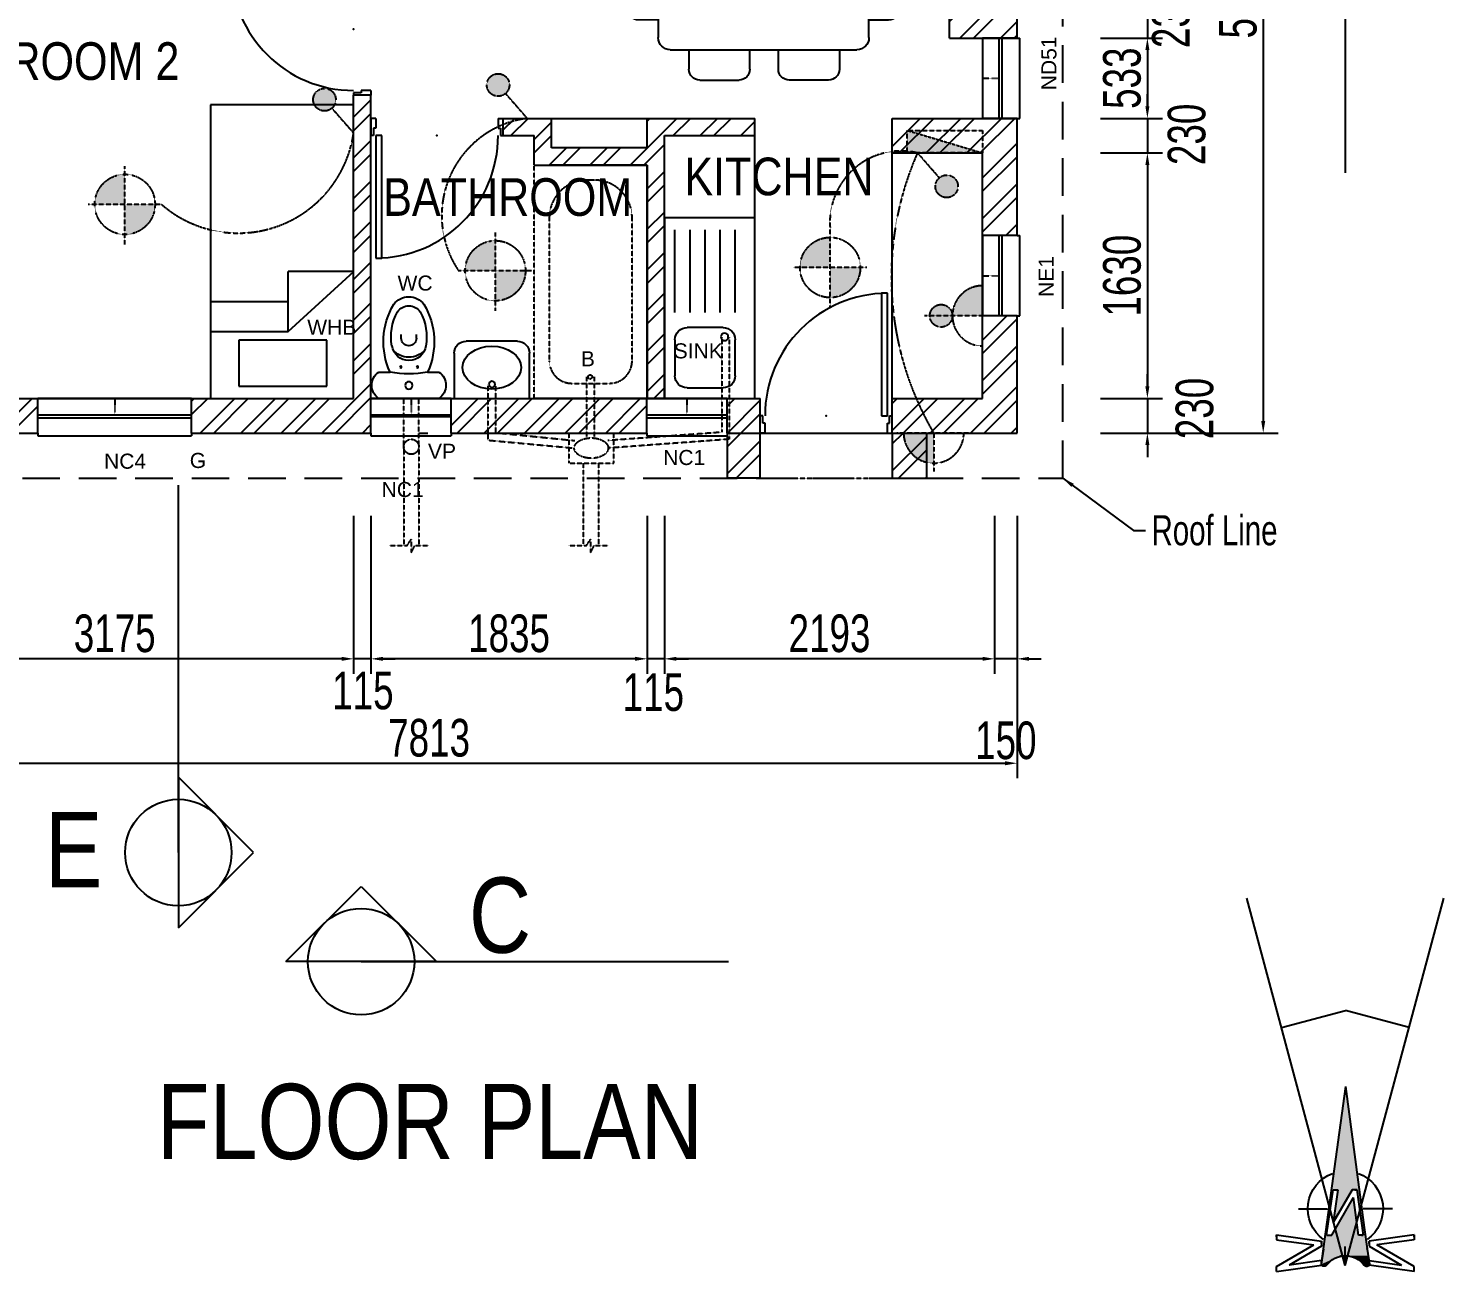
# Model space of a CAD drawing. Header units: millimetres. Extents: x 117 to 65811, y -976 to 29724.
# Drawn here: x 7065 to 16469, y 12875 to 21133 of the extents above; entities that cross this region are included whole.
import ezdxf

# ---------------------------------------------------------------- set-up
doc = ezdxf.new("R2010")
doc.units = ezdxf.units.MM
doc.linetypes.add('DASHED', pattern=[0.75, 0.5, -0.25])
doc.linetypes.add('DOT', pattern=[0.25, 0, -0.25])
for name, color, linetype in [('2', 1, 'Continuous'), ('3', 2, 'Continuous'), ('4', 1, 'Continuous'), ('5', 4, 'Continuous'), ('7', 6, 'Continuous'), ('9', 2, 'Continuous'), ('DIMS', 5, 'Continuous'), ('DRAIN', 5, 'DASHED'), ('FURNITURE', 5, 'Continuous'), ('HATCH', 1, 'Continuous'), ('lighting', 4, 'DASHED'), ('OUTLINE', 4, 'Continuous'), ('TEXT', 5, 'Continuous'), ('TEXTINDOOR', 1, 'Continuous'), ('WALL', 1, 'Continuous'), ('WALLS', 1, 'Continuous')]:
    doc.layers.add(name, color=color, linetype=linetype)
doc.layers.get('FURNITURE').off()
doc.styles.add('AERIAL1-25', font='arial.ttf', dxfattribs={"height": 50})
doc.styles.add('COMPACT', font='arial.ttf', dxfattribs={"width": 0.7})
doc.styles.add('ROMANS', font='romans', dxfattribs={"height": 120})
doc.dimstyles.new('AERIAL1-50', dxfattribs={"dimscale": 100, "dimtxt": 2.5, "dimasz": 0.8, "dimexe": 1, "dimexo": 2.5, "dimgap": 0.4, "dimtad": 1, "dimdec": 0, "dimzin": 0, "dimdsep": 46, "dimtxsty": 'COMPACT', "dimcen": 0.09, "dimadec": 0, "dimazin": 0, "dimtfac": 1, "dimtdec": 1, "dimtmove": 2, "dimatfit": 3, "dimfxl": 1, "dimtolj": 1, "dimtzin": 0, "dimarcsym": 0})

# ---------------------------------------------------------------- blocks, each defined once
blk = doc.blocks.new('*D29')
at = {"layer": 'DEFPOINTS', "color": 0, "transparency": 16777216}
for p in [(5821.6, 18194.7), (13634.6, 18144.7), (13634.6, 16251.5)]:
    blk.add_point(p, dxfattribs=at)
at = {"layer": 'DIMS', "color": 0, "lineweight": -2, "transparency": 16777216}
for p, q in [((5821.6, 17944.7), (5821.6, 16151.5)), ((13634.6, 17894.7), (13634.6, 16151.5)), ((5901.6, 16251.5), (13554.6, 16251.5))]:
    blk.add_line(p, q, dxfattribs=at)
at = {"layer": 'DIMS', "color": 0, "transparency": 16777216}
for points in [[(5901.6, 16264.8), (5901.6, 16238.1), (5821.6, 16251.5)], [(13554.6, 16264.8), (13554.6, 16238.1), (13634.6, 16251.5)]]:
    blk.add_solid(points, dxfattribs=at)
at = {"layer": 'DIMS', "color": 0, "transparency": 16777216, "insert": (9728.1, 16419.2), "char_height": 250, "attachment_point": 5, "style": 'COMPACT'}
blk.add_mtext('\\A1;7813', dxfattribs=at)
blk = doc.blocks.new('*D30')
at = {"layer": 'DEFPOINTS', "color": 0, "transparency": 16777216}
for p in [(9341.6, 18144.7), (11176.6, 18144.7), (9341.6, 16945.1)]:
    blk.add_point(p, dxfattribs=at)
at = {"layer": 'DIMS', "color": 0, "lineweight": -2, "transparency": 16777216}
for p, q in [((9341.6, 17894.7), (9341.6, 16845.1)), ((11176.6, 17894.7), (11176.6, 16845.1)), ((11096.6, 16945.1), (9421.6, 16945.1))]:
    blk.add_line(p, q, dxfattribs=at)
at = {"layer": 'DIMS', "color": 0, "transparency": 16777216}
for points in [[(9421.6, 16958.5), (9421.6, 16931.8), (9341.6, 16945.1)], [(11096.6, 16958.5), (11096.6, 16931.8), (11176.6, 16945.1)]]:
    blk.add_solid(points, dxfattribs=at)
at = {"layer": 'DIMS', "color": 0, "transparency": 16777216, "insert": (10259.1, 17112.9), "char_height": 250, "attachment_point": 5, "style": 'COMPACT'}
blk.add_mtext('\\A1;1835', dxfattribs=at)
blk = doc.blocks.new('FUR-1')
at = {"layer": '7'}
for p, q in [((-475, -1950), (-475, 0)), ((-475, 0), (475, 0)), ((475, 0), (475, -1950)), ((-288.6, -386.1), (-288.6, -81.1)), ((-288.6, -81.1), (297.4, -81.1)), ((297.4, -81.1), (297.4, -386.1)), ((-475, -444.4), (40.9, -444.4)), ((297.4, -386.1), (-288.6, -386.1)), ((40.9, -444.4), (475.7, -843.5)), ((40.9, -444.4), (40.9, -843.5)), ((-475, -644.4), (40.9, -644.4)), ((475.7, -843.5), (40.9, -843.5)), ((475, -1950), (-475, -1950))]:
    blk.add_line(p, q, dxfattribs=at)
blk = doc.blocks.new('813X115LHD')
for p, q in [((0, -115), (0, 0)), ((877, -115), (877, 0))]:
    blk.add_line(p, q)
at = {"layer": '3'}
for p, q in [((805, 813), (805, 0)), ((845, 813), (805, 813)), ((845, 0), (845, 813)), ((17, 0), (0, 0)), ((17, -50), (17, 0)), ((805, 0), (845, 0)), ((845, 0), (845, 22)), ((860, -50), (860, 0)), ((860, 0), (877, 0)), ((32, -50), (17, -50)), ((32, -115), (32, -50)), ((845, -115), (845, -50)), ((845, -50), (860, -50)), ((32, -115), (0, -115)), ((845, -115), (877, -115))]:
    blk.add_line(p, q, dxfattribs=at)
blk.add_arc((845, 0), 813, 90, 180, dxfattribs=at)
blk.add_point((438.5, 0), dxfattribs=at)
blk = doc.blocks.new('*D33')
at = {"layer": 'DEFPOINTS', "color": 0, "transparency": 16777216}
for p in [(6051.6, 18144.7), (9226.5, 18144.7), (6051.6, 16945.1)]:
    blk.add_point(p, dxfattribs=at)
at = {"layer": 'DIMS', "color": 0, "lineweight": -2, "transparency": 16777216}
for p, q in [((6051.6, 17894.7), (6051.6, 16845.1)), ((9226.5, 17894.7), (9226.5, 16845.1)), ((9146.5, 16945.1), (6131.6, 16945.1))]:
    blk.add_line(p, q, dxfattribs=at)
at = {"layer": 'DIMS', "color": 0, "transparency": 16777216}
for points in [[(6131.6, 16958.5), (6131.6, 16931.8), (6051.6, 16945.1)], [(9146.5, 16958.5), (9146.5, 16931.8), (9226.5, 16945.1)]]:
    blk.add_solid(points, dxfattribs=at)
at = {"layer": 'DIMS', "color": 0, "transparency": 16777216, "insert": (7639.1, 17112.9), "char_height": 250, "attachment_point": 5, "style": 'COMPACT'}
blk.add_mtext('\\A1;3175', dxfattribs=at)
blk = doc.blocks.new('*D36')
at = {"layer": 'DEFPOINTS', "color": 0, "transparency": 16777216}
for p in [(9226.5, 18144.7), (9341.6, 18144.7), (9226.5, 16945.1)]:
    blk.add_point(p, dxfattribs=at)
at = {"layer": 'DIMS', "color": 0, "lineweight": -2, "transparency": 16777216}
for p, q in [((9226.5, 17894.7), (9226.5, 16845.1)), ((9341.6, 17894.7), (9341.6, 16845.1)), ((9146.5, 16945.1), (9066.5, 16945.1)), ((9341.6, 16945.1), (9226.5, 16945.1)), ((9421.6, 16945.1), (9501.6, 16945.1))]:
    blk.add_line(p, q, dxfattribs=at)
at = {"layer": 'DIMS', "color": 0, "transparency": 16777216}
for points in [[(9146.5, 16958.5), (9146.5, 16931.8), (9226.5, 16945.1)], [(9421.6, 16958.5), (9421.6, 16931.8), (9341.6, 16945.1)]]:
    blk.add_solid(points, dxfattribs=at)
at = {"layer": 'DIMS', "color": 0, "transparency": 16777216, "insert": (9288.1, 16733.2), "char_height": 250, "attachment_point": 5, "style": 'COMPACT'}
blk.add_mtext('\\A1;115', dxfattribs=at)
blk = doc.blocks.new('SAN-WC1')
at = {"layer": '5'}
for p, q in [((-0.1, -200.2), (-0.1, 199.8)), ((174.9, 124.5), (174.9, 199.8)), ((399.9, 49.8), (424.9, 49.8)), ((399.9, -50.2), (424.9, -50.2)), ((174.9, -200.2), (174.9, -125.1))]:
    blk.add_line(p, q, dxfattribs=at)
for centre, radius in [((85.9, -0.2), 25), ((208.1, 56.9), 5.5), ((208.1, -53.9), 5.5)]:
    blk.add_circle(centre, radius, dxfattribs=at)
for centre, radius, start, end in [((87.4, 139.8), 106.1, 34.41578, 145.58422), ((849.9, -0.2), 686.5, 169.50852, 190.49148), ((376.1, -317), 485.4, 59.15923, 114.48111), ((364.4, 0.3), 113.2, 98.19209, 261.80791), ((412.9, 0.3), 139.7, 129.77208, 230.22792), ((409.3, -222.2), 340, 60.84954, 100.44718), ((549.9, -0.2), 125, 306.8699, 53.1301), ((399.9, -0.2), 50, 90, 270), ((524.9, -0.2), 90.1, 303.69007, 56.30993), ((409.3, 221.7), 340, 259.55282, 299.15046), ((376.1, 316.5), 485.4, 245.51889, 300.84077), ((87.4, -140.3), 106.1, 214.41578, 325.58422)]:
    blk.add_arc(centre, radius, start, end, dxfattribs=at)
blk = doc.blocks.new('ELLIPSE')
blk.add_circle((0.5, 0.5), 0.5)
blk = doc.blocks.new('SAN-WHB')
at = {"layer": '5'}
for p, q in [((-250, -300), (-250, 0)), ((-250, 0), (250, 0)), ((250, 0), (250, -300)), ((170, -380), (-170, -380))]:
    blk.add_line(p, q, dxfattribs=at)
blk.add_circle((0.8, -93.4), 20.8, dxfattribs=at)
for centre, start, end in [((-170, -300), 180, 270), ((170, -300), 270, 0)]:
    blk.add_arc(centre, 80, start, end, dxfattribs=at)
at = {"layer": '5', "xscale": 389.1183729797714, "yscale": -285.3534735184979, "zscale": 1000}
blk.add_blockref('ELLIPSE', (-193.8, -62.3), dxfattribs=at)
blk = doc.blocks.new('*D43')
at = {"layer": 'DEFPOINTS', "color": 0, "transparency": 16777216}
for p in [(13955.6, 24229.7), (13955.6, 18444.7), (15269.7, 18444.7)]:
    blk.add_point(p, dxfattribs=at)
at = {"layer": 'DIMS', "color": 0, "lineweight": -2, "transparency": 16777216}
for p, q in [((14205.6, 24229.7), (15369.7, 24229.7)), ((15269.7, 24149.7), (15269.7, 18524.7)), ((14205.6, 18444.7), (15369.7, 18444.7))]:
    blk.add_line(p, q, dxfattribs=at)
at = {"layer": 'DIMS', "color": 0, "transparency": 16777216}
for points in [[(15256.4, 24149.7), (15283, 24149.7), (15269.7, 24229.7)], [(15256.4, 18524.7), (15283, 18524.7), (15269.7, 18444.7)]]:
    blk.add_solid(points, dxfattribs=at)
at = {"layer": 'DIMS', "color": 0, "transparency": 16777216, "insert": (15102.1, 21337.2), "char_height": 250, "attachment_point": 5, "rotation": 90, "style": 'COMPACT'}
blk.add_mtext('\\A1;5785', dxfattribs=at)
blk = doc.blocks.new('*D44')
at = {"layer": 'DEFPOINTS', "color": 0, "transparency": 16777216}
for p in [(13938.7, 20304.7), (13938.7, 18674.7), (14500, 18674.7)]:
    blk.add_point(p, dxfattribs=at)
at = {"layer": 'DIMS', "color": 0, "lineweight": -2, "transparency": 16777216}
for p, q in [((14188.7, 20304.7), (14600, 20304.7)), ((14500, 20224.7), (14500, 18754.7)), ((14188.7, 18674.7), (14600, 18674.7))]:
    blk.add_line(p, q, dxfattribs=at)
at = {"layer": 'DIMS', "color": 0, "transparency": 16777216}
for points in [[(14486.6, 20224.7), (14513.3, 20224.7), (14500, 20304.7)], [(14486.6, 18754.7), (14513.3, 18754.7), (14500, 18674.7)]]:
    blk.add_solid(points, dxfattribs=at)
at = {"layer": 'DIMS', "color": 0, "transparency": 16777216, "insert": (14332.2, 19489.7), "char_height": 250, "attachment_point": 5, "rotation": 90, "style": 'COMPACT'}
blk.add_mtext('\\A1;1630', dxfattribs=at)
blk = doc.blocks.new('*D45')
at = {"layer": 'DEFPOINTS', "color": 0, "transparency": 16777216}
for p in [(13938.7, 20534.7), (13938.7, 20304.7), (14500, 20304.7)]:
    blk.add_point(p, dxfattribs=at)
at = {"layer": 'DIMS', "color": 0, "lineweight": -2, "transparency": 16777216}
for p, q in [((14500, 20614.7), (14500, 20694.7)), ((14188.7, 20534.7), (14600, 20534.7)), ((14500, 20534.7), (14500, 20304.7)), ((14188.7, 20304.7), (14600, 20304.7)), ((14500, 20224.7), (14500, 20144.7))]:
    blk.add_line(p, q, dxfattribs=at)
at = {"layer": 'DIMS', "color": 0, "transparency": 16777216}
for points in [[(14486.6, 20614.7), (14513.3, 20614.7), (14500, 20534.7)], [(14486.6, 20224.7), (14513.3, 20224.7), (14500, 20304.7)]]:
    blk.add_solid(points, dxfattribs=at)
at = {"layer": 'DIMS', "color": 0, "transparency": 16777216, "insert": (14761.9, 20428.2), "char_height": 250, "attachment_point": 5, "rotation": 90, "style": 'COMPACT'}
blk.add_mtext('\\A1;230', dxfattribs=at)
blk = doc.blocks.new('ZASNORTH1')
for p, q in [((-1, 2377), (-251, 502)), ((-1, 2377), (311, 89)), ((-240, 402), (-157, 1001)), ((-157, 1002), (-114, 1002)), ((-157, 1002), (-91, 1002)), ((-126, 1002), (-151, 1002)), ((-91, 1002), (162, 570)), ((124, 1002), (99, 1002)), ((99, 1002), (162, 570)), ((136, 1002), (105, 1002)), ((163, 1002), (136, 1002)), ((249, 402), (163, 1002)), ((-173, 402), (-108, 901)), ((181, 402), (-108, 901)), ((-626, 750), (-239, 750)), ((98, 680), (163, 572)), ((624, 750), (236, 750)), ((-916, 404), (-317, 322)), ((-916, 378), (-916, 403)), ((-916, 403), (-916, 337)), ((-916, 378), (-916, 366)), ((-251, 502), (-292, 219)), ((-214, 402), (-239, 402)), ((-239, 402), (-173, 402)), ((-214, 402), (-201, 402)), ((224, 402), (181, 402)), ((211, 402), (193, 402)), ((249, 402), (224, 402)), ((916, 404), (317, 322)), ((916, 378), (916, 403)), ((916, 403), (916, 337)), ((916, 378), (916, 366)), ((-916, 337), (-417, 273)), ((-916, -16), (-417, 273)), ((-316, 255), (-748, 2)), ((-292, 215), (-321, 14)), ((-316, 322), (-316, 278)), ((-316, 322), (-316, 255)), ((-316, 291), (-316, 316)), ((-292, 214), (-291, 222)), ((0, 0), (0, 249)), ((292, 214), (291, 222)), ((292, 215), (321, 14)), ((316, 322), (316, 278)), ((316, 322), (316, 255)), ((316, 291), (316, 316)), ((316, 255), (748, 2)), ((916, 337), (417, 273)), ((916, -16), (417, 273)), ((-916, -84), (-316, 1)), ((-316, 65), (-748, 2)), ((-638, 66), (-746, 2)), ((-316, 41), (-316, 65)), ((-316, 28), (-316, 59)), ((-316, 1), (-316, 28)), ((249, 2), (249, 2)), ((311, 90), (323, 13)), ((316, 41), (316, 65)), ((316, 65), (748, 2)), ((316, 28), (316, 59)), ((316, 1), (316, 28)), ((916, -84), (316, 1)), ((323, 13), (323, 13)), ((323, 13), (323, 13)), ((638, 66), (746, 2)), ((-916, -59), (-916, -16)), ((-916, -47), (-916, -28)), ((-916, -84), (-916, -59)), ((916, -59), (916, -16)), ((916, -47), (916, -28)), ((916, -84), (916, -59))]:
    blk.add_line(p, q)
for centre, radius, start, end in [((-1, 750), 500, 110.1933, 234.5622), ((-1, 750), 500, 305.6884, 70.0291), ((-284, 22), 38.3, 191.8709, 191.8709), ((-284, 22), 38.3, 193.2293, 327.8798), ((-1, -186), 313, 36.8699, 143.1301), ((284, 22), 38.3, 348.1291, 348.1291), ((282, 32), 45.1, 221.9478, 334.845)]:
    blk.add_arc(centre, radius, start, end)
for points in [[(187, 1002), (-187, 1002), (-2, 2372), (-187, 1002)], [(2, 2377), (186, 1009), (-183, 1009), (2, 2377)], [(-240, 402), (-265, 402), (-157, 1002), (-185, 1002)], [(100, 1002), (-93, 1002), (161, 575), (-93, 1002)], [(186, 1002), (269, 402), (163, 1002), (249, 402)], [(181, 402), (-172, 402), (-108, 899), (-174, 402)], [(269, 402), (306, 128), (-265, 402), (-305, 128)], [(-305, 128), (-321, 13), (-143, 128), (-242, 13)], [(-321, 14), (-314, -1), (-319, 8), (-316, 1)], [(-304, -10), (-321, 14), (-308, -7), (-314, -1)], [(-321, 13), (-304, -10), (-242, 13), (-257, -5)], [(-154, 96), (-181, 88), (-221, 38), (-179, 91)], [(-105, 109), (-149, 91), (-154, 96), (-197, 59)], [(-70, 120), (-177, 89), (-162, 109), (-179, 89)], [(-144, 130), (-162, 109), (-16, 128), (-162, 108)], [(1, 128), (69, 122), (55, 130), (69, 122)], [(30, 125), (66, 121), (54, 126), (66, 121)], [(45, 124), (77, 118), (69, 122), (77, 118)], [(111, 106), (51, 129), (68, 137), (51, 129)], [(100, 110), (58, 124), (69, 123), (58, 124)], [(83, 115), (58, 122), (66, 122), (58, 122)], [(306, 128), (323, 13), (60, 129), (323, 13)], [(139, 94), (145, 91), (139, 95), (145, 93)], [(195, 58), (163, 81), (168, 82), (139, 94)], [(177, 72), (164, 80), (166, 81), (152, 87)], [(323, 13), (278, -13), (166, 83), (278, -13)], [(241, 12), (225, 31), (228, 32), (207, 48)], [(278, -13), (246, 5), (227, 32), (246, 5)], [(278, -13), (271, -11), (246, 5), (271, -11)], [(267, -9), (267, -9), (247, 5), (247, 4)], [(258, -6), (252, -1), (247, 4), (252, -1)], [(270, -11), (258, -6), (247, 4), (258, -6)], [(323, 13), (307, -6), (278, -13), (307, -6)], [(309, 7), (309, 2), (278, -13), (309, 2)], [(304, -10), (321, 14), (308, -7), (314, -1)], [(323, 13), (316, 3), (307, -6), (316, 3)], [(316, 3), (312, -2), (307, -6), (312, -2)], [(316, 2), (314, 0), (312, -2), (314, 0)], [(321, 14), (314, -1), (319, 8), (316, 1)], [(-282, -16), (-293, -15), (-282, -8), (-304, -10)], [(-293, -15), (-298, -13), (-304, -9), (-304, -10)], [(-282, -16), (-289, -16), (-293, -14), (-293, -15)], [(-257, -5), (-265, -11), (-282, -8), (-282, -16)], [(-265, -11), (-274, -15), (-282, -11), (-282, -16)], [(-274, -15), (-279, -16), (-282, -15), (-282, -16)], [(-266, -11), (-269, -13), (-274, -11), (-274, -15)], [(-257, -5), (-261, -8), (-265, -7), (-265, -11)], [(271, -11), (264, -9), (258, -6), (264, -9)], [(265, -11), (274, -15), (282, -11), (282, -16)], [(266, -11), (269, -13), (274, -11), (274, -15)], [(278, -12), (277, -12), (269, -4), (268, -4)], [(274, -15), (279, -16), (282, -15), (282, -16)], [(295, -11), (278, -13), (287, -13), (278, -13)], [(307, -6), (295, -11), (279, -13), (295, -11)], [(282, -16), (293, -15), (282, -8), (304, -10)], [(282, -16), (289, -16), (293, -14), (293, -15)], [(293, -15), (298, -13), (304, -9), (304, -10)], [(307, -6), (301, -9), (295, -11), (301, -9)], [(312, -2), (310, -4), (307, -6), (310, -4)], [(309, -4), (307, -6), (309, -4), (307, -5)], [(310, -4), (308, -5), (307, -6), (308, -5)]]:
    blk.add_solid(points)
blk = doc.blocks.new('*D46')
at = {"layer": 'DEFPOINTS', "color": 0, "transparency": 16777216}
for p in [(13938.7, 18674.7), (13938.7, 18444.7), (14500, 18444.7)]:
    blk.add_point(p, dxfattribs=at)
at = {"layer": 'DIMS', "color": 0, "lineweight": -2, "transparency": 16777216}
for p, q in [((14500, 18754.7), (14500, 18834.7)), ((14188.7, 18674.7), (14600, 18674.7)), ((14500, 18674.7), (14500, 18444.7)), ((14188.7, 18444.7), (14600, 18444.7)), ((14500, 18364.7), (14500, 18284.7))]:
    blk.add_line(p, q, dxfattribs=at)
at = {"layer": 'DIMS', "color": 0, "transparency": 16777216}
for points in [[(14486.6, 18754.7), (14513.3, 18754.7), (14500, 18674.7)], [(14486.6, 18364.7), (14513.3, 18364.7), (14500, 18444.7)]]:
    blk.add_solid(points, dxfattribs=at)
at = {"layer": 'DIMS', "color": 0, "transparency": 16777216, "insert": (14814.3, 18607.8), "char_height": 250, "attachment_point": 5, "rotation": 90, "style": 'COMPACT'}
blk.add_mtext('\\A1;230', dxfattribs=at)
blk = doc.blocks.new('*D47')
at = {"layer": 'DEFPOINTS', "color": 0, "transparency": 16777216}
for p in [(11176.6, 18144.7), (11291.6, 18144.7), (11176.6, 16945.1)]:
    blk.add_point(p, dxfattribs=at)
at = {"layer": 'DIMS', "color": 0, "lineweight": -2, "transparency": 16777216}
for p, q in [((11176.6, 17894.7), (11176.6, 16845.1)), ((11291.6, 17894.7), (11291.6, 16845.1)), ((11096.6, 16945.1), (11016.6, 16945.1)), ((11291.6, 16945.1), (11176.6, 16945.1)), ((11371.6, 16945.1), (11451.6, 16945.1))]:
    blk.add_line(p, q, dxfattribs=at)
at = {"layer": 'DIMS', "color": 0, "transparency": 16777216}
for points in [[(11096.6, 16958.5), (11096.6, 16931.8), (11176.6, 16945.1)], [(11371.6, 16958.5), (11371.6, 16931.8), (11291.6, 16945.1)]]:
    blk.add_solid(points, dxfattribs=at)
at = {"layer": 'DIMS', "color": 0, "transparency": 16777216, "insert": (11217.9, 16722.2), "char_height": 250, "attachment_point": 5, "style": 'COMPACT'}
blk.add_mtext('\\A1;115', dxfattribs=at)
blk = doc.blocks.new('*D48')
at = {"layer": 'DEFPOINTS', "color": 0, "transparency": 16777216}
for p in [(11291.6, 18144.7), (13484.6, 18144.7), (11291.6, 16945.1)]:
    blk.add_point(p, dxfattribs=at)
at = {"layer": 'DIMS', "color": 0, "lineweight": -2, "transparency": 16777216}
for p, q in [((11291.6, 17894.7), (11291.6, 16845.1)), ((13484.6, 17894.7), (13484.6, 16845.1)), ((13404.6, 16945.1), (11371.6, 16945.1))]:
    blk.add_line(p, q, dxfattribs=at)
at = {"layer": 'DIMS', "color": 0, "transparency": 16777216}
for points in [[(11371.6, 16958.5), (11371.6, 16931.8), (11291.6, 16945.1)], [(13404.6, 16958.5), (13404.6, 16931.8), (13484.6, 16945.1)]]:
    blk.add_solid(points, dxfattribs=at)
at = {"layer": 'DIMS', "color": 0, "transparency": 16777216, "insert": (12388.1, 17112.9), "char_height": 250, "attachment_point": 5, "style": 'COMPACT'}
blk.add_mtext('\\A1;2193', dxfattribs=at)
blk = doc.blocks.new('*D49')
at = {"layer": 'DEFPOINTS', "color": 0, "transparency": 16777216}
for p in [(13484.6, 18144.7), (13634.6, 18144.7), (13484.6, 16945.1)]:
    blk.add_point(p, dxfattribs=at)
at = {"layer": 'DIMS', "color": 0, "lineweight": -2, "transparency": 16777216}
for p, q in [((13484.6, 17894.7), (13484.6, 16845.1)), ((13634.6, 17894.7), (13634.6, 16845.1)), ((13404.6, 16945.1), (13324.6, 16945.1)), ((13634.6, 16945.1), (13484.6, 16945.1)), ((13714.6, 16945.1), (13794.6, 16945.1))]:
    blk.add_line(p, q, dxfattribs=at)
at = {"layer": 'DIMS', "color": 0, "transparency": 16777216}
for points in [[(13404.6, 16958.5), (13404.6, 16931.8), (13484.6, 16945.1)], [(13714.6, 16958.5), (13714.6, 16931.8), (13634.6, 16945.1)]]:
    blk.add_solid(points, dxfattribs=at)
at = {"layer": 'DIMS', "color": 0, "transparency": 16777216, "insert": (13559.6, 16402.2), "char_height": 250, "attachment_point": 5, "style": 'COMPACT'}
blk.add_mtext('\\A1;150', dxfattribs=at)
blk = doc.blocks.new('SAN-SNK')
at = {"layer": '5'}
for p, q in [((0, -600), (0, 0)), ((0, 0), (1200, 0)), ((1200, 0), (1200, -600)), ((150, -130), (390, -130)), ((570, -130), (1120, -130)), ((70, -450), (70, -210)), ((470, -210), (470, -450)), ((570, -230), (1120, -230)), ((570, -330), (1120, -330)), ((570, -430), (1120, -430)), ((390, -530), (150, -530)), ((570, -530), (1120, -530)), ((1200, -600), (0, -600))]:
    blk.add_line(p, q, dxfattribs=at)
blk.add_circle((408.7, -200.7), 25, dxfattribs=at)
for centre, start, end in [((150, -210), 90, 180), ((390, -210), 0, 90), ((150, -450), 180, 270), ((390, -450), 270, 0)]:
    blk.add_arc(centre, 80, start, end, dxfattribs=at)
blk = doc.blocks.new('*D52')
at = {"layer": 'DEFPOINTS', "color": 0, "transparency": 16777216}
for p in [(13938.7, 21067.7), (13938.7, 20534.7), (14500, 20534.7)]:
    blk.add_point(p, dxfattribs=at)
at = {"layer": 'DIMS', "color": 0, "lineweight": -2, "transparency": 16777216}
for p, q in [((14188.7, 21067.7), (14600, 21067.7)), ((14500, 20987.7), (14500, 20614.7)), ((14188.7, 20534.7), (14600, 20534.7))]:
    blk.add_line(p, q, dxfattribs=at)
at = {"layer": 'DIMS', "color": 0, "transparency": 16777216}
for points in [[(14486.6, 20987.7), (14513.3, 20987.7), (14500, 21067.7)], [(14486.6, 20614.7), (14513.3, 20614.7), (14500, 20534.7)]]:
    blk.add_solid(points, dxfattribs=at)
at = {"layer": 'DIMS', "color": 0, "transparency": 16777216, "insert": (14332.2, 20801.2), "char_height": 250, "attachment_point": 5, "rotation": 90, "style": 'COMPACT'}
blk.add_mtext('\\A1;533', dxfattribs=at)
blk = doc.blocks.new('*D53')
at = {"layer": 'DEFPOINTS', "color": 0, "transparency": 16777216}
for p in [(13938.7, 21297.7), (13938.7, 21067.7), (14500, 21067.7)]:
    blk.add_point(p, dxfattribs=at)
at = {"layer": 'DIMS', "color": 0, "lineweight": -2, "transparency": 16777216}
for p, q in [((14500, 21377.7), (14500, 21457.7)), ((14188.7, 21297.7), (14600, 21297.7)), ((14500, 21297.7), (14500, 21067.7)), ((14188.7, 21067.7), (14600, 21067.7)), ((14500, 20987.7), (14500, 20907.7))]:
    blk.add_line(p, q, dxfattribs=at)
at = {"layer": 'DIMS', "color": 0, "transparency": 16777216}
for points in [[(14486.6, 21377.7), (14513.3, 21377.7), (14500, 21297.7)], [(14486.6, 20987.7), (14513.3, 20987.7), (14500, 21067.7)]]:
    blk.add_solid(points, dxfattribs=at)
at = {"layer": 'DIMS', "color": 0, "transparency": 16777216, "insert": (14657, 21205.5), "char_height": 250, "attachment_point": 5, "rotation": 90, "style": 'COMPACT'}
blk.add_mtext('\\A1;230', dxfattribs=at)
blk = doc.blocks.new('LC6TABLE')
at = {"layer": '7'}
for p, q in [((470.9, 602.5), (731.9, 602.5)), ((1326.9, 602.5), (1065.9, 602.5)), ((398.9, 400), (398.9, 530.5)), ((803.9, 530.5), (803.9, 400)), ((993.9, 530.5), (993.9, 400)), ((1398.9, 400), (1398.9, 530.5)), ((282.5, 400), (1522.5, 400)), ((202.5, -320), (202.5, 320)), ((1602.5, 320), (1602.5, -320)), ((72, 202.5), (202.5, 202.5)), ((1733, 202.5), (1602.5, 202.5)), ((0, -130.5), (0, 130.5)), ((1805, -130.5), (1805, 130.5)), ((202.5, -202.5), (72, -202.5)), ((1602.5, -202.5), (1733, -202.5)), ((1522.5, -400), (282.5, -400)), ((398.9, -400), (398.9, -530.5)), ((803.9, -530.5), (803.9, -400)), ((993.9, -530.5), (993.9, -400)), ((1398.9, -400), (1398.9, -530.5)), ((470.9, -602.5), (731.9, -602.5)), ((1326.9, -602.5), (1065.9, -602.5))]:
    blk.add_line(p, q, dxfattribs=at)
for centre, radius, start, end in [((470.9, 530.5), 72, 90, 180), ((731.9, 530.5), 72, 0, 90), ((1065.9, 530.5), 72, 90, 180), ((1326.9, 530.5), 72, 0, 90), ((282.5, 320), 80, 90, 180), ((1522.5, 320), 80, 0, 90), ((72, 130.5), 72, 90, 180), ((1733, 130.5), 72, 0, 90), ((72, -130.5), 72, 180, 270), ((1733, -130.5), 72, 270, 0), ((282.5, -320), 80, 180, 270), ((1522.5, -320), 80, 270, 0), ((470.9, -530.5), 72, 180, 270), ((731.9, -530.5), 72, 270, 0), ((1065.9, -530.5), 72, 180, 270), ((1326.9, -530.5), 72, 270, 0)]:
    blk.add_arc(centre, radius, start, end, dxfattribs=at)

msp = doc.modelspace()

# ---------------------------------------------------------------- hatches: boundary and pattern name
at = {"layer": 'HATCH'}
h = msp.add_hatch(dxfattribs=at)
h.set_pattern_fill('ANSI32', color=256, scale=20)
h.paths.add_polyline_path([(13634.6, 24229.7), (13226.6, 24229.7), (13226.6, 23999.7), (13404.6, 23999.7), (13404.6, 21297.7), (13184.6, 21297.7), (13184.8, 21067.7), (13634.6, 21067.7)])
h = msp.add_hatch(dxfattribs=at)
h.set_pattern_fill('ANSI32', color=256, scale=20)
h.paths.add_polyline_path([(7128.1, 18674.7), (6051.6, 18674.7), (6051.6, 20624.7), (6051.6, 21031.7), (5821.6, 21031.7), (5821.6, 18444.7), (7128.1, 18444.7)])
h = msp.add_hatch(dxfattribs=at)
h.set_pattern_fill('ANSI32', color=256, scale=20)
h.paths.add_polyline_path([(9341.6, 18674.7), (9341.6, 20687.7), (9226.6, 20687.7), (9226.6, 19518.2), (9227.2, 19518.2), (9226.6, 19517.7), (9226.6, 18674.7), (8276.5, 18674.7), (8150.1, 18674.7), (8150.1, 18444.7), (9341.6, 18444.7)])
h = msp.add_hatch(dxfattribs=at)
h.set_pattern_fill('ANSI32', color=256, scale=20)
h.paths.add_polyline_path([(11291.6, 20419.7), (11891.6, 20419.7), (11891.6, 20534.7), (11176.6, 20534.7), (11176.6, 20339.7), (10541.6, 20339.7), (10541.6, 20534.7), (10218.6, 20534.7), (10218.6, 20419.7), (10426.6, 20419.7), (10426.6, 20224.7), (11176.6, 20224.7), (11176.6, 18674.7), (11291.6, 18674.7), (11291.6, 19874.7)])
h = msp.add_hatch(dxfattribs=at)
h.set_pattern_fill('ANSI32', color=256, scale=20)
h.paths.add_polyline_path([(13634.6, 20534.7), (12804.6, 20534.7), (12804.6, 20384.7), (12804.6, 20304.7), (13404.6, 20304.7), (13404.6, 19756.2), (13634.6, 19756.2)])
h = msp.add_hatch(dxfattribs=at)
h.set_pattern_fill('ANSI32', color=256, scale=20)
h.paths.add_polyline_path([(13634.6, 19223.2), (13404.6, 19223.2), (13404.6, 18674.7), (12804.6, 18674.7), (12804.6, 18444.7), (13634.6, 18444.7)])
h = msp.add_hatch(dxfattribs=at)
h.set_pattern_fill('ANSI32', color=256, scale=20)
h.paths.add_polyline_path([(11174.6, 18674.7), (9874.6, 18674.7), (9874.6, 18444.7), (11174.6, 18444.7)])
h = msp.add_hatch(dxfattribs=at)
h.set_pattern_fill('ANSI32', color=256, scale=20)
h.paths.add_polyline_path([(11927.6, 18674.7), (11707.6, 18674.7), (11707.6, 18444.7), (11927.6, 18444.7)])
h = msp.add_hatch(dxfattribs=at)
h.set_pattern_fill('ANSI32', color=256, scale=20)
h.paths.add_polyline_path([(11927.6, 18444.7), (11707.6, 18444.7), (11707.6, 18426.7), (11707.6, 18144.7), (11927.6, 18144.7)])
h = msp.add_hatch(dxfattribs=at)
h.set_pattern_fill('ANSI32', color=256, scale=20)
h.paths.add_polyline_path([(13034.6, 18444.7), (12804.6, 18444.7), (12804.6, 18144.7), (13034.6, 18144.7)])
at = {"layer": 'lighting'}
for points in [[(10111.5, 20756.3, 1), (10261.5, 20756.3, 1)], [(8957.9, 20658.7, 1), (9107.9, 20658.7, 1)], [(13404.6, 20304.7), (12904.6, 20454.7), (12904.6, 20304.7)], [(13241.7, 20083.2, 1), (13091.7, 20083.2, 1)], [(13404.6, 19223.2), (13404.6, 19423.2, 0.414214), (13204.6, 19223.2)], [(13204.6, 19223.2, 1), (13054.6, 19223.2, 1)], [(13080.5, 18444.7), (12880.5, 18444.7, 0.414214), (13080.5, 18244.7)]]:
    msp.add_hatch(color=256, dxfattribs=at).paths.add_polyline_path(points)
h = msp.add_hatch(color=256, dxfattribs=at)
h.paths.add_polyline_path([(7707.2, 19963.2), (7707.2, 20163.2, 0.414214), (7507.2, 19963.2)])
h.paths.add_polyline_path([(7707.2, 19963.2), (7707.2, 19763.2, 0.414214), (7907.2, 19963.2)])
h = msp.add_hatch(color=256, dxfattribs=at)
h.paths.add_polyline_path([(10168.2, 19522.7), (10168.2, 19722.7, 0.414214), (9968.2, 19522.7)])
h.paths.add_polyline_path([(10168.2, 19522.7), (10168.2, 19322.7, 0.414214), (10368.2, 19522.7)])
h = msp.add_hatch(color=256, dxfattribs=at)
h.paths.add_polyline_path([(12392.7, 19544.2), (12392.7, 19744.2, 0.414214), (12192.7, 19544.2)])
h.paths.add_polyline_path([(12392.7, 19544.2), (12392.7, 19344.2, 0.414214), (12592.7, 19544.2)])

# ---------------------------------------------------------------- linework, layer by layer
at = {"layer": '2'}
for p, q in [((13634.6, 21067.7), (13404.6, 21067.7)), ((13634.6, 20534.7), (13404.6, 20534.7)), ((13634.6, 19756.2), (13404.6, 19756.2)), ((13634.6, 19223.2), (13404.6, 19223.2)), ((7128.1, 18444.7), (7128.1, 18674.7)), ((8150.1, 18444.7), (8150.1, 18674.7)), ((9341.6, 18444.7), (9341.6, 18674.7)), ((9874.6, 18444.7), (9874.6, 18674.7)), ((11174.6, 18444.7), (11174.6, 18674.7)), ((11707.6, 18444.7), (11707.6, 18674.7))]:
    msp.add_line(p, q, dxfattribs=at)
at = {"layer": '2', "color": 2}
for p, q in [((13404.6, 21067.7), (13404.6, 20534.7)), ((13514.6, 20534.7), (13514.6, 21067.7)), ((13534.6, 20534.7), (13534.6, 21067.7)), ((13634.6, 21067.7), (13652.6, 21067.7)), ((13652.6, 20534.7), (13652.6, 21067.7)), ((13404.6, 20801.2), (13447.6, 20801.2)), ((13634.6, 20534.7), (13652.6, 20534.7)), ((13404.6, 19756.2), (13404.6, 19223.2)), ((13514.6, 19223.2), (13514.6, 19756.2)), ((13534.6, 19223.2), (13534.6, 19756.2)), ((13634.6, 19756.2), (13652.6, 19756.2)), ((13652.6, 19223.2), (13652.6, 19756.2)), ((13404.6, 19489.7), (13447.6, 19489.7)), ((13634.6, 19223.2), (13652.6, 19223.2)), ((8150.1, 18674.7), (7128.1, 18674.7)), ((7639.1, 18674.7), (7639.1, 18631.7)), ((9874.6, 18674.7), (9341.6, 18674.7)), ((9608.1, 18674.7), (9608.1, 18631.7)), ((11707.6, 18674.7), (11174.6, 18674.7)), ((11441.1, 18674.7), (11441.1, 18631.7)), ((7128.1, 18564.7), (8150.1, 18564.7)), ((7128.1, 18544.7), (8150.1, 18544.7)), ((7128.1, 18444.7), (7128.1, 18426.7)), ((8150.1, 18444.7), (8150.1, 18426.7)), ((9341.6, 18444.7), (9341.6, 18426.7)), ((9874.6, 18444.7), (9874.6, 18426.7)), ((11174.6, 18444.7), (11174.6, 18426.7)), ((11707.6, 18444.7), (11707.6, 18426.7)), ((7128.1, 18426.7), (8150.1, 18426.7)), ((9341.6, 18426.7), (9874.6, 18426.7)), ((11174.6, 18426.7), (11707.6, 18426.7))]:
    msp.add_line(p, q, dxfattribs=at)
at = {"layer": '2', "linetype": 'DOT'}
for p, q in [((13404.6, 20801.2), (13514.6, 20801.2)), ((13404.6, 20801.2), (13514.6, 20801.2)), ((13404.6, 19489.7), (13514.6, 19489.7)), ((13404.6, 19489.7), (13514.6, 19489.7)), ((7639.1, 18674.7), (7639.1, 18564.7)), ((7639.1, 18674.7), (7639.1, 18564.7)), ((9608.1, 18674.7), (9608.1, 18564.7)), ((9608.1, 18674.7), (9608.1, 18564.7)), ((11441.1, 18674.7), (11441.1, 18564.7)), ((11441.1, 18674.7), (11441.1, 18564.7))]:
    msp.add_line(p, q, dxfattribs=at)
at = {"layer": '3'}
for p, q in [((11174.6, 18564.7), (11707.6, 18564.7)), ((11174.6, 18544.7), (11707.6, 18544.7))]:
    msp.add_line(p, q, dxfattribs=at)
at = {"layer": '4'}
for p, q in [((10426.6, 20224.7), (11176.6, 20224.7)), ((11176.6, 20224.7), (11176.6, 18674.7)), ((10826.6, 20124.7), (10776.6, 20124.7)), ((11176.6, 18674.7), (10426.6, 18674.7))]:
    msp.add_line(p, q, dxfattribs=at)
at = {"layer": '9'}
for p, q in [((9341.6, 18564.7), (9874.6, 18564.7)), ((9341.6, 18554.7), (9874.6, 18554.7))]:
    msp.add_line(p, q, dxfattribs=at)
at = {"layer": 'DRAIN'}
for p, q in [((10426.6, 18674.7), (10426.6, 20224.7)), ((10526.6, 19874.7), (10526.6, 18924.7)), ((11076.6, 18924.7), (11076.6, 19874.7)), ((11672.4, 19081.8), (11672.4, 18449.9)), ((11722.4, 19081.8), (11722.4, 18403.4)), ((10774, 18817.3), (10774, 18409.6)), ((10824, 18817.3), (10824, 18411.3)), ((10118.7, 18768.1), (10118.7, 18397.3)), ((10168.7, 18768.1), (10168.7, 18444.7)), ((10676.6, 18774.7), (10926.6, 18774.7)), ((9559.6, 18353.5), (9559.6, 18674.7)), ((9659.6, 18353.5), (9659.6, 18674.7)), ((10168.7, 18447.5), (10696.9, 18394.5)), ((10655.3, 18444.7), (10655.3, 18244.7)), ((11672.4, 18449.9), (10914.6, 18394.6)), ((10955.3, 18244.7), (10955.3, 18444.7)), ((9559.6, 18353.5), (9559.6, 17697.8)), ((9659.6, 18353.5), (9659.6, 17697.8)), ((10118.7, 18397.3), (10692.3, 18344.7)), ((11722.4, 18403.4), (10918.2, 18344.7)), ((10655.3, 18244.7), (10955.3, 18244.7)), ((10752.5, 18244.7), (10752.5, 17697.8)), ((10852.5, 18244.7), (10852.5, 17697.8)), ((9462.4, 17697.8), (9582.1, 17697.8)), ((9582.1, 17697.8), (9609.5, 17739.5)), ((9609.5, 17739.5), (9609.5, 17651.7)), ((9609.5, 17651.7), (9633.7, 17697.8)), ((9633.7, 17697.8), (9725.9, 17697.8)), ((10653.8, 17697.8), (10773.5, 17697.8)), ((10773.5, 17697.8), (10801, 17739.5)), ((10801, 17739.5), (10801, 17651.7)), ((10801, 17651.7), (10825.1, 17697.8)), ((10825.1, 17697.8), (10917.3, 17697.8))]:
    msp.add_line(p, q, dxfattribs=at)
for centre, radius in [((10797.6, 18817.3), 13.9), ((9609.6, 18353.5), 50)]:
    msp.add_circle(centre, radius, dxfattribs=at)
for centre, radius, start, end in [((10776.6, 19874.7), 250, 90, 180), ((10826.6, 19874.7), 250, 0, 90), ((10676.6, 18924.7), 150, 180, 270), ((10926.6, 18924.7), 150, 270, 0)]:
    msp.add_arc(centre, radius, start, end, dxfattribs=at)
msp.add_ellipse((10805.3, 18344.7), major_axis=(-113, 0), ratio=0.597881, dxfattribs=at)
at = {"layer": 'lighting'}
for p, q in [((10380.1, 20534.7), (10235.9, 20699.8)), ((9226.5, 20437.2), (9082.2, 20602.2)), ((12904.6, 20454.7), (13404.6, 20304.7)), ((12904.6, 20304.7), (12904.6, 20454.7)), ((12904.6, 20454.7), (13404.6, 20454.7)), ((13404.6, 20454.7), (13404.6, 20304.7)), ((7707.2, 19697.5), (7707.2, 20217.6)), ((13404.6, 20304.7), (12904.6, 20304.7)), ((12973.1, 20304.7), (13117.3, 20139.6)), ((7950.4, 19963.2), (7462.8, 19963.2)), ((10168.2, 19257.1), (10168.2, 19777.2)), ((12392.7, 19278.6), (12392.7, 19798.7)), ((10411.4, 19522.7), (9923.8, 19522.7)), ((12635.9, 19544.2), (12148.3, 19544.2)), ((13404.6, 18980), (13404.6, 19467.6)), ((13404.6, 19223.2), (13020, 19223.2)), ((13323.7, 18444.7), (12836.1, 18444.7)), ((13080.5, 18444.7), (13080.5, 18190.3))]:
    msp.add_line(p, q, dxfattribs=at)
for centre, radius in [((10186.5, 20756.3), 75), ((9032.9, 20658.7), 75), ((7707.2, 19963.2), 200), ((13166.7, 20083.2), 75), ((10168.2, 19522.7), 200), ((12392.7, 19544.2), 200), ((13129.6, 19223.2), 75)]:
    msp.add_circle(centre, radius, dxfattribs=at)
for centre, radius, start, end in [((10463.6, 19888.2), 651.9, 97.35737, 214.09337), ((8459.4, 20547.6), 775, 228.94948, 351.80649), ((12863.6, 19844.5), 473.1, 76.6238, 185.55594), ((14846.9, 19480.2), 2048, 156.23782, 210.3705), ((13404.6, 19223.2), 200, 90, 270), ((13080.5, 18444.7), 200, 180, 0)]:
    msp.add_arc(centre, radius, start, end, dxfattribs=at)
at = {"layer": 'OUTLINE', "linetype": 'DASHED'}
msp.add_line((11927.6, 18144.7), (12804.6, 18144.7), dxfattribs=at)
at = {"layer": 'OUTLINE', "linetype": 'DASHED', "ltscale": 500}
msp.add_lwpolyline([(5525.7, 24829.7), (5525.7, 18144.7), (13938.7, 18144.7), (13938.7, 24829.7)], close=True, dxfattribs=at)
at = {"layer": 'TEXT'}
for p, q in [((15813.9, 22613.8), (15813.9, 20173.1)), ((8062.1, 15658.5), (8062.1, 18099.1)), ((8062.1, 16158.4), (8062.1, 15158.5)), ((8562, 15658.5), (8062.1, 16158.4)), ((8062.1, 15158.5), (8562, 15658.5)), ((8776.6, 14934.1), (9276.5, 15434)), ((9276.5, 15434), (9776.4, 14934.1)), ((9776.4, 14934.1), (8776.6, 14934.1)), ((9276.5, 14934.1), (11717.2, 14934.1))]:
    msp.add_line(p, q, dxfattribs=at)
for centre in [(8062.1, 15658.5), (9276.5, 14934.1)]:
    msp.add_circle(centre, 353.5, dxfattribs=at)
at = {"layer": 'TEXTINDOOR'}
for p, q in [((10541.6, 20339.7), (10541.6, 20534.7)), ((10426.6, 20224.7), (10426.6, 20419.7)), ((11176.6, 20339.7), (10541.6, 20339.7)), ((11176.6, 20224.7), (10541.6, 20224.7)), ((11927.6, 18144.7), (11927.6, 18674.7))]:
    msp.add_line(p, q, dxfattribs=at)
at = {"layer": 'WALL'}
for p, q in [((11707.6, 18444.7), (11707.6, 18144.7)), ((12804.6, 18444.7), (12804.6, 18144.7)), ((13034.6, 18144.7), (13034.6, 18444.7)), ((11927.6, 18144.7), (11707.6, 18144.7)), ((12804.6, 18144.7), (13034.6, 18144.7))]:
    msp.add_line(p, q, dxfattribs=at)
at = {"layer": 'WALLS'}
for p, q in [((13634.6, 21067.7), (13634.6, 24229.7)), ((13184.8, 21067.7), (13184.6, 21297.7)), ((13184.6, 21067.7), (13634.6, 21067.7)), ((9226.6, 18674.7), (9226.6, 20687.7)), ((9341.6, 18674.7), (9341.6, 20687.7)), ((10218.6, 20534.7), (10541.6, 20534.7)), ((11176.6, 20534.7), (11891.6, 20534.7)), ((11176.6, 20339.7), (11176.6, 20534.7)), ((11891.6, 20419.7), (11891.6, 20534.7)), ((12804.6, 20384.7), (12804.6, 20534.7)), ((12804.6, 20534.7), (13634.6, 20534.7)), ((13634.6, 19756.2), (13634.6, 20534.7)), ((10218.6, 20419.7), (10426.6, 20419.7)), ((11291.6, 18674.7), (11291.6, 20419.7)), ((11291.6, 20419.7), (11891.6, 20419.7)), ((11176.6, 18674.7), (11176.6, 20224.7)), ((12804.6, 20304.7), (13404.6, 20304.7)), ((13404.6, 18674.7), (13404.6, 20304.7)), ((13634.6, 18444.7), (13634.6, 19223.2)), ((6051.6, 18674.7), (9226.6, 18674.7)), ((9341.6, 18674.7), (11927.6, 18674.7)), ((12804.6, 18674.7), (13404.6, 18674.7)), ((12804.6, 18444.7), (12804.6, 18674.7)), ((5821.6, 18444.7), (7128.1, 18444.7)), ((8150.1, 18444.7), (9341.6, 18444.7)), ((9659.6, 18444.7), (9718.7, 18444.7)), ((9874.6, 18444.7), (11174.6, 18444.7)), ((11707.6, 18444.7), (13634.6, 18444.7)), ((15815.1, 12917), (15161.5, 15356)), ((15815.1, 12917), (16468.6, 15356)), ((15391.7, 14497), (15815.2, 14610.4)), ((16238.4, 14497), (15815.2, 14610.4))]:
    msp.add_line(p, q, dxfattribs=at)
at = {"layer": 'WALLS', "color": 5}
for p, q in [((10541.6, 20534.7), (11176.6, 20534.7)), ((11891.6, 19679.7), (11891.6, 20444.7)), ((12804.6, 18674.7), (12804.6, 20384.7))]:
    msp.add_line(p, q, dxfattribs=at)

# ---------------------------------------------------------------- block references
at = {"layer": 'FURNITURE', "xscale": -1}
msp.add_blockref('LC6TABLE', (12852.8, 21390.8), dxfattribs=at)
at = {"layer": 'WALLS'}
for p, rotation in [((9226.6, 20687.7), 90), ((10218.6, 20419.7), 180)]:
    msp.add_blockref('813X115LHD', p, dxfattribs=dict(at, rotation=rotation))
at = {"layer": 'WALLS', "xscale": -1}
for name, p, rotation in [('FUR-1', (8751.5, 18674.7), 180), ('SAN-SNK', (11891.6, 18674.7), 270), ('SAN-WC1', (9593.6, 18674.8), 270), ('SAN-WHB', (10144.3, 18674.7), 180)]:
    msp.add_blockref(name, p, dxfattribs=dict(at, rotation=rotation))
at = {"layer": 'WALLS'}
msp.add_blockref('813X115LHD', (11927.6, 18559.7), dxfattribs=at)
at = {"layer": 'WALLS', "xscale": -0.5, "yscale": 0.5, "zscale": 0.5}
msp.add_blockref('ZASNORTH1', (15815.1, 12917), dxfattribs=at)

# ---------------------------------------------------------------- texts
at = {"layer": 'DIMS', "style": 'AERIAL1-25'}
for s, p in [('WC', (9518.4, 19390.8)), ('WHB', (8918.5, 19097.6)), ('SINK', (11353.2, 18940.4)), ('B', (10736.1, 18887.9)), ('VP', (9720.6, 18273.4)), ('G', (8137.8, 18212.5))]:
    msp.add_text(s, height=100, dxfattribs=at).set_placement(p)
at = {"layer": 'DIMS', "char_height": 100, "width": 1878, "attachment_point": 3, "rotation": 90, "style": 'AERIAL1-25'}
for s, insert in [('ND51', (13795.8, 21078.4)), ('NE1', (13777.7, 19620.3))]:
    msp.add_mtext(s, dxfattribs=dict(at, insert=insert))
at = {"layer": 'DIMS', "char_height": 100, "width": 1878, "attachment_point": 3, "style": 'AERIAL1-25'}
for s, insert in [('NC4', (7847.9, 18307.8)), ('NC1', (11562.4, 18332.3)), ('NC1', (9691.8, 18119.5))]:
    msp.add_mtext(s, dxfattribs=dict(at, insert=insert))
at = {"layer": 'TEXT', "insert": (14527.5, 17797.6), "char_height": 200, "attachment_point": 4, "style": 'COMPACT'}
msp.add_mtext('Roof Line', dxfattribs=at)
at = {"layer": 'TEXT', "char_height": 500, "width": 13639, "attachment_point": 3, "style": 'ROMANS'}
for s, insert in [('\\fArial Narrow|b0|i0|c0|p34;E', (7557.9, 15928)), ('\\fArial Narrow|b0|i0|c0|p34;C', (10405.9, 15492.9))]:
    msp.add_mtext(s, dxfattribs=dict(at, insert=insert))
at = {"layer": 'WALLS', "width": 13639, "style": 'ROMANS'}
for s, insert, char_height, attachment_point in [('\\fArial Narrow|b0|i0|c0|p34;BEDROOM 2', (8069.2, 21039.9), 250, 3), ('\\fArial Narrow|b0|i0|c0|p34;KITCHEN', (12680.4, 20273.9), 250, 3), ('\\fArial Narrow|b0|i0|c0|p34;BATHROOM', (11077.5, 20137.1), 250, 3), ('\\fArial Narrow|b0|i0|c0|p34;FLOOR PLAN ', (7918.9, 14122.4), 500, 1)]:
    msp.add_mtext(s, dxfattribs=dict(at, insert=insert, char_height=char_height, attachment_point=attachment_point))

# ---------------------------------------------------------------- dimensions: what is measured, and where the dimension line sits
at = {"layer": 'DIMS'}
for base, p1, p2, angle, picture, middle in [((15269.7, 18444.7), (13955.6, 24229.7), (13955.6, 18444.7), 90, '*D43', (15102.1, 21337.2)), ((14500, 20534.7), (13938.7, 21067.7), (13938.7, 20534.7), 90, '*D52', (14332.2, 20801.2)), ((14500, 18674.7), (13938.7, 20304.7), (13938.7, 18674.7), 90, '*D44', (14332.2, 19489.7)), ((13634.6, 16251.5), (5821.6, 18194.7), (13634.6, 18144.7), 180, '*D29', (9728.1, 16419.2)), ((6051.6, 16945.1), (9226.5, 18144.7), (6051.6, 18144.7), 180, '*D33', (7639.1, 17112.9)), ((9341.6, 16945.1), (11176.6, 18144.7), (9341.6, 18144.7), 180, '*D30', (10259.1, 17112.9)), ((11291.6, 16945.1), (13484.6, 18144.7), (11291.6, 18144.7), 180, '*D48', (12388.1, 17112.9)), ((13484.6, 16945.1), (13634.6, 18144.7), (13484.6, 18144.7), 180, '*D49', (13559.6, 16402.2))]:
    dim = msp.add_linear_dim(base=base, p1=p1, p2=p2, angle=angle, dimstyle='AERIAL1-50', dxfattribs=at)
    dim.commit()
    dim.dimension.update_dxf_attribs({"geometry": picture, "text_midpoint": middle})
for base, p1, p2, angle, picture, middle in [((14500, 21067.7), (13938.7, 21297.7), (13938.7, 21067.7), 90, '*D53', (14657, 21205.5)), ((14500, 20304.7), (13938.7, 20534.7), (13938.7, 20304.7), 90, '*D45', (14761.9, 20428.2)), ((14500, 18444.7), (13938.7, 18674.7), (13938.7, 18444.7), 90, '*D46', (14814.3, 18607.8)), ((9226.5, 16945.1), (9341.6, 18144.7), (9226.5, 18144.7), 180, '*D36', (9288.1, 16733.2)), ((11176.6, 16945.1), (11291.6, 18144.7), (11176.6, 18144.7), 180, '*D47', (11217.9, 16722.2))]:
    dim = msp.add_linear_dim(base=base, p1=p1, p2=p2, angle=angle, dimstyle='AERIAL1-50', dxfattribs=at)
    dim.commit()
    dim.dimension.update_dxf_attribs({"geometry": picture, "text_midpoint": middle, "dimtype": 160})

# ---------------------------------------------------------------- leaders
at = {"layer": 'TEXT', "annotation_type": 0, "has_hookline": 1, "hookline_direction": 0, "text_width": 813.7}
msp.add_leader([(13938.7, 18144.7), (14407.5, 17797.6), (14487.5, 17797.6)], dimstyle='AERIAL1-50', override={"dimgap": 0.4, "dimtad": 0}, dxfattribs=at)

doc.saveas('drawing.dxf')
